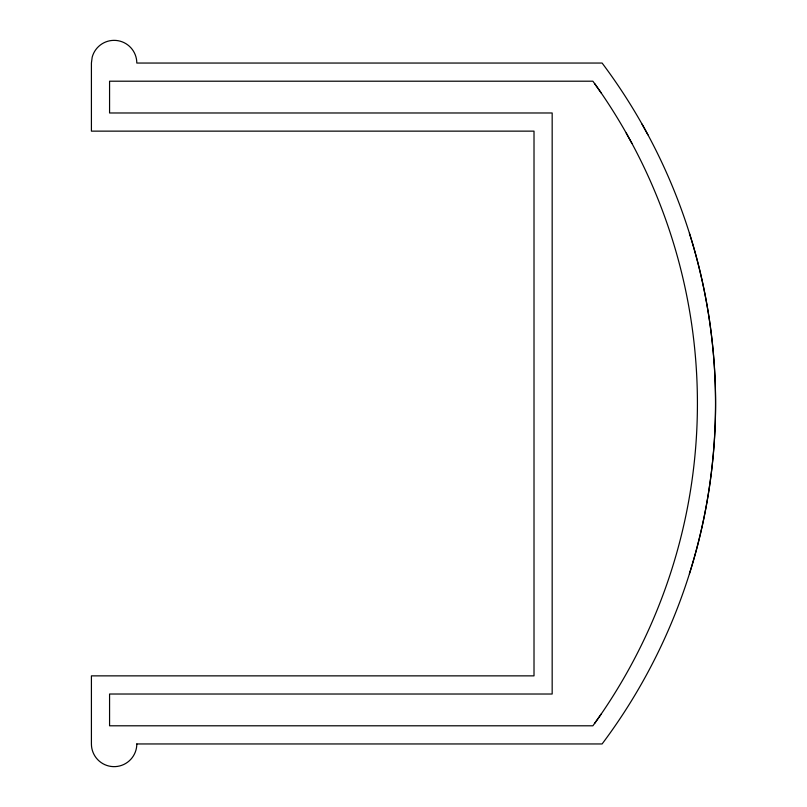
<?xml version="1.0" encoding="UTF-8"?>
<svg xmlns="http://www.w3.org/2000/svg" width="807" height="807" viewBox="0 0 807 807"><rect width="100%" height="100%" fill="white"/><g stroke="black" fill="none" stroke-linecap="round" stroke-linejoin="round"><path stroke-width="1.21" d="M689.42 573.727C724.242 463.793 724.242 343.207 689.42 233.273M601.306 93.087L592.893 81.204L109.57 81.204L109.57 112.98L552.17 112.98L552.17 694.02L109.57 694.02L109.57 725.796L592.893 725.796L601.306 713.913M642.039 124.117L647.92 134.779M626.232 133.064L631.921 143.374M594.537 83.444A549.264 549.264 0 0 1 594.537 723.556M136.807 743.953L136.736 745.739A22.697 22.697 0 0 1 113.222 766.63A22.697 22.697 0 0 1 91.413 743.953L91.413 675.863L534.012 675.863L534.012 131.138L91.413 131.138L91.413 63.047L92.19 57.166A22.697 22.697 0 0 1 136.807 63.047L602.103 63.047A567.422 567.422 0 0 1 602.103 743.953L136.807 743.953"/></g></svg>
